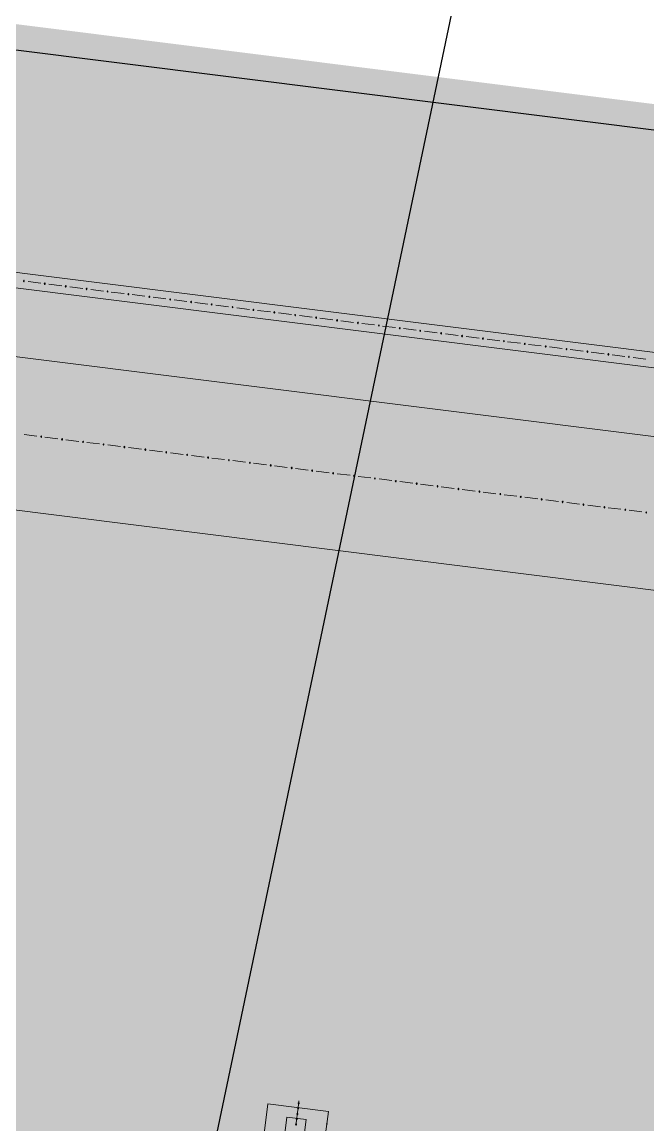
# Model space of a CAD drawing. Header units: metres. Extents: x -4 to 509425, y 7549 to 4732445.
# Drawn here: x 476054.99 to 476067.31, y 4719773.84 to 4719795.56 of the extents above; entities that cross this region are included whole.
import ezdxf

# ---------------------------------------------------------------- set-up
doc = ezdxf.new("R2010")
doc.units = ezdxf.units.M
doc.header["$LTSCALE"] = 0.01
doc.header["$MEASUREMENT"] = 0
doc.layers.get('0').update_dxf_attribs({"lineweight": 0})
for name, color, linetype in [('_SUBESTACIÓN', 1, 'Continuous'), ('NUDO GAROÑA', 211, 'Continuous'), ('PARCELAS', 31, 'Continuous'), ('SUBESTACION LA VID', 253, 'Continuous')]:
    doc.layers.add(name, color=color, linetype=linetype)

# ---------------------------------------------------------------- blocks, each defined once
blk = doc.blocks.new('A$Cfff6051d')
at = {"layer": 'SUBESTACION LA VID', "transparency": 33554687}
h = blk.add_hatch(color=256, dxfattribs=at)
h.dxf.hatch_style = 2
h.paths.add_polyline_path([(476055.031, 4719790.456), (476055.032, 4719790.465), (476055.024, 4719790.466), (476055.014, 4719790.458), (476055.022, 4719790.449), (476055.03, 4719790.448)])
h = blk.add_hatch(color=256, dxfattribs=at)
h.dxf.hatch_style = 2
h.paths.add_polyline_path([(476055.443, 4719790.405), (476055.444, 4719790.413), (476055.435, 4719790.414), (476055.426, 4719790.407), (476055.433, 4719790.397), (476055.442, 4719790.396)])
h = blk.add_hatch(color=256, dxfattribs=at)
h.dxf.hatch_style = 2
h.paths.add_polyline_path([(476055.854, 4719790.353), (476055.855, 4719790.362), (476055.847, 4719790.363), (476055.837, 4719790.355), (476055.845, 4719790.346), (476055.853, 4719790.345)])
h = blk.add_hatch(color=256, dxfattribs=at)
h.dxf.hatch_style = 2
h.paths.add_polyline_path([(476056.266, 4719790.301), (476056.267, 4719790.31), (476056.259, 4719790.311), (476056.249, 4719790.304), (476056.256, 4719790.294), (476056.265, 4719790.293)])
h = blk.add_hatch(color=256, dxfattribs=at)
h.dxf.hatch_style = 2
h.paths.add_polyline_path([(476056.678, 4719790.25), (476056.679, 4719790.258), (476056.67, 4719790.259), (476056.661, 4719790.252), (476056.668, 4719790.243), (476056.676, 4719790.241)])
h = blk.add_hatch(color=256, dxfattribs=at)
h.dxf.hatch_style = 2
h.paths.add_polyline_path([(476057.089, 4719790.198), (476057.09, 4719790.207), (476057.082, 4719790.208), (476057.072, 4719790.2), (476057.08, 4719790.191), (476057.088, 4719790.19)])
h = blk.add_hatch(color=256, dxfattribs=at)
h.dxf.hatch_style = 2
h.paths.add_polyline_path([(476057.501, 4719790.147), (476057.502, 4719790.155), (476057.493, 4719790.156), (476057.484, 4719790.149), (476057.491, 4719790.139), (476057.5, 4719790.138)])
h = blk.add_hatch(color=256, dxfattribs=at)
h.dxf.hatch_style = 2
h.paths.add_polyline_path([(476057.912, 4719790.095), (476057.913, 4719790.103), (476057.905, 4719790.105), (476057.896, 4719790.097), (476057.903, 4719790.088), (476057.911, 4719790.087)])
h = blk.add_hatch(color=256, dxfattribs=at)
h.dxf.hatch_style = 2
h.paths.add_polyline_path([(476058.324, 4719790.043), (476058.325, 4719790.052), (476058.317, 4719790.053), (476058.307, 4719790.046), (476058.315, 4719790.036), (476058.323, 4719790.035)])
h = blk.add_hatch(color=256, dxfattribs=at)
h.dxf.hatch_style = 2
h.paths.add_polyline_path([(476058.727, 4719789.993), (476058.728, 4719790.001), (476058.72, 4719790.002), (476058.71, 4719789.995), (476058.718, 4719789.986), (476058.726, 4719789.985)])
h = blk.add_hatch(color=256, dxfattribs=at)
h.dxf.hatch_style = 2
h.paths.add_polyline_path([(476059.139, 4719789.941), (476059.14, 4719789.95), (476059.131, 4719789.951), (476059.122, 4719789.943), (476059.129, 4719789.934), (476059.138, 4719789.933)])
h = blk.add_hatch(color=256, dxfattribs=at)
h.dxf.hatch_style = 2
h.paths.add_polyline_path([(476059.55, 4719789.89), (476059.551, 4719789.898), (476059.543, 4719789.899), (476059.534, 4719789.892), (476059.541, 4719789.882), (476059.549, 4719789.881)])
h = blk.add_hatch(color=256, dxfattribs=at)
h.dxf.hatch_style = 2
h.paths.add_polyline_path([(476059.962, 4719789.838), (476059.963, 4719789.847), (476059.955, 4719789.848), (476059.945, 4719789.84), (476059.953, 4719789.831), (476059.961, 4719789.83)])
h = blk.add_hatch(color=256, dxfattribs=at)
h.dxf.hatch_style = 2
h.paths.add_polyline_path([(476060.374, 4719789.787), (476060.375, 4719789.795), (476060.366, 4719789.796), (476060.357, 4719789.789), (476060.364, 4719789.779), (476060.373, 4719789.778)])
h = blk.add_hatch(color=256, dxfattribs=at)
h.dxf.hatch_style = 2
h.paths.add_polyline_path([(476060.785, 4719789.735), (476060.786, 4719789.743), (476060.778, 4719789.744), (476060.768, 4719789.737), (476060.776, 4719789.728), (476060.784, 4719789.727)])
h = blk.add_hatch(color=256, dxfattribs=at)
h.dxf.hatch_style = 2
h.paths.add_polyline_path([(476061.197, 4719789.683), (476061.198, 4719789.692), (476061.19, 4719789.693), (476061.18, 4719789.685), (476061.187, 4719789.676), (476061.196, 4719789.675)])
h = blk.add_hatch(color=256, dxfattribs=at)
h.dxf.hatch_style = 2
h.paths.add_polyline_path([(476061.608, 4719789.632), (476061.61, 4719789.64), (476061.601, 4719789.641), (476061.592, 4719789.634), (476061.599, 4719789.624), (476061.607, 4719789.623)])
h = blk.add_hatch(color=256, dxfattribs=at)
h.dxf.hatch_style = 2
h.paths.add_polyline_path([(476062.02, 4719789.58), (476062.021, 4719789.588), (476062.013, 4719789.59), (476062.003, 4719789.582), (476062.011, 4719789.573), (476062.019, 4719789.572)])
h = blk.add_hatch(color=256, dxfattribs=at)
h.dxf.hatch_style = 2
h.paths.add_polyline_path([(476062.432, 4719789.528), (476062.433, 4719789.537), (476062.424, 4719789.538), (476062.415, 4719789.531), (476062.422, 4719789.521), (476062.431, 4719789.52)])
h = blk.add_hatch(color=256, dxfattribs=at)
h.dxf.hatch_style = 2
h.paths.add_polyline_path([(476062.835, 4719789.478), (476062.836, 4719789.486), (476062.828, 4719789.487), (476062.818, 4719789.48), (476062.825, 4719789.471), (476062.834, 4719789.47)])
h = blk.add_hatch(color=256, dxfattribs=at)
h.dxf.hatch_style = 2
h.paths.add_polyline_path([(476063.247, 4719789.426), (476063.248, 4719789.435), (476063.239, 4719789.436), (476063.23, 4719789.428), (476063.237, 4719789.419), (476063.246, 4719789.418)])
h = blk.add_hatch(color=256, dxfattribs=at)
h.dxf.hatch_style = 2
h.paths.add_polyline_path([(476063.658, 4719789.375), (476063.659, 4719789.383), (476063.651, 4719789.384), (476063.641, 4719789.377), (476063.649, 4719789.367), (476063.657, 4719789.366)])
h = blk.add_hatch(color=256, dxfattribs=at)
h.dxf.hatch_style = 2
h.paths.add_polyline_path([(476064.07, 4719789.323), (476064.071, 4719789.332), (476064.062, 4719789.333), (476064.053, 4719789.325), (476064.06, 4719789.316), (476064.069, 4719789.315)])
h = blk.add_hatch(color=256, dxfattribs=at)
h.dxf.hatch_style = 2
h.paths.add_polyline_path([(476064.481, 4719789.272), (476064.482, 4719789.28), (476064.474, 4719789.281), (476064.465, 4719789.274), (476064.472, 4719789.264), (476064.48, 4719789.263)])
h = blk.add_hatch(color=256, dxfattribs=at)
h.dxf.hatch_style = 2
h.paths.add_polyline_path([(476064.893, 4719789.22), (476064.894, 4719789.228), (476064.886, 4719789.229), (476064.876, 4719789.222), (476064.884, 4719789.213), (476064.892, 4719789.212)])
h = blk.add_hatch(color=256, dxfattribs=at)
h.dxf.hatch_style = 2
h.paths.add_polyline_path([(476065.305, 4719789.168), (476065.306, 4719789.177), (476065.297, 4719789.178), (476065.288, 4719789.17), (476065.295, 4719789.161), (476065.304, 4719789.16)])
h = blk.add_hatch(color=256, dxfattribs=at)
h.dxf.hatch_style = 2
h.paths.add_polyline_path([(476065.716, 4719789.117), (476065.717, 4719789.125), (476065.709, 4719789.126), (476065.699, 4719789.119), (476065.707, 4719789.109), (476065.715, 4719789.108)])
h = blk.add_hatch(color=256, dxfattribs=at)
h.dxf.hatch_style = 2
h.paths.add_polyline_path([(476066.128, 4719789.065), (476066.129, 4719789.074), (476066.121, 4719789.075), (476066.111, 4719789.067), (476066.118, 4719789.058), (476066.127, 4719789.057)])
h = blk.add_hatch(color=256, dxfattribs=at)
h.dxf.hatch_style = 2
h.paths.add_polyline_path([(476066.539, 4719789.014), (476066.541, 4719789.022), (476066.532, 4719789.023), (476066.523, 4719789.016), (476066.53, 4719789.006), (476066.538, 4719789.005)])
h = blk.add_hatch(color=256, dxfattribs=at)
h.dxf.hatch_style = 2
h.paths.add_polyline_path([(476066.943, 4719788.963), (476066.944, 4719788.971), (476066.935, 4719788.972), (476066.926, 4719788.965), (476066.933, 4719788.956), (476066.942, 4719788.955)])
h = blk.add_hatch(color=256, dxfattribs=at)
h.dxf.hatch_style = 2
h.paths.add_polyline_path([(476055.372, 4719787.393), (476055.373, 4719787.401), (476055.365, 4719787.403), (476055.355, 4719787.395), (476055.363, 4719787.386), (476055.371, 4719787.385)])
h = blk.add_hatch(color=256, dxfattribs=at)
h.dxf.hatch_style = 2
h.paths.add_polyline_path([(476055.784, 4719787.341), (476055.785, 4719787.35), (476055.777, 4719787.351), (476055.767, 4719787.344), (476055.774, 4719787.334), (476055.783, 4719787.333)])
h = blk.add_hatch(color=256, dxfattribs=at)
h.dxf.hatch_style = 2
h.paths.add_polyline_path([(476056.195, 4719787.29), (476056.197, 4719787.298), (476056.188, 4719787.299), (476056.179, 4719787.292), (476056.186, 4719787.283), (476056.194, 4719787.281)])
h = blk.add_hatch(color=256, dxfattribs=at)
h.dxf.hatch_style = 2
h.paths.add_polyline_path([(476056.599, 4719787.239), (476056.6, 4719787.248), (476056.591, 4719787.249), (476056.582, 4719787.241), (476056.589, 4719787.232), (476056.598, 4719787.231)])
h = blk.add_hatch(color=256, dxfattribs=at)
h.dxf.hatch_style = 2
h.paths.add_polyline_path([(476057.01, 4719787.188), (476057.011, 4719787.196), (476057.003, 4719787.197), (476056.994, 4719787.19), (476057.001, 4719787.18), (476057.009, 4719787.179)])
h = blk.add_hatch(color=256, dxfattribs=at)
h.dxf.hatch_style = 2
h.paths.add_polyline_path([(476057.422, 4719787.136), (476057.423, 4719787.145), (476057.415, 4719787.146), (476057.405, 4719787.138), (476057.412, 4719787.129), (476057.421, 4719787.128)])
h = blk.add_hatch(color=256, dxfattribs=at)
h.dxf.hatch_style = 2
h.paths.add_polyline_path([(476057.834, 4719787.085), (476057.835, 4719787.093), (476057.826, 4719787.094), (476057.817, 4719787.087), (476057.824, 4719787.077), (476057.832, 4719787.076)])
h = blk.add_hatch(color=256, dxfattribs=at)
h.dxf.hatch_style = 2
h.paths.add_polyline_path([(476058.245, 4719787.033), (476058.246, 4719787.041), (476058.238, 4719787.042), (476058.228, 4719787.035), (476058.236, 4719787.026), (476058.244, 4719787.024)])
h = blk.add_hatch(color=256, dxfattribs=at)
h.dxf.hatch_style = 2
h.paths.add_polyline_path([(476058.657, 4719786.981), (476058.658, 4719786.99), (476058.649, 4719786.991), (476058.64, 4719786.983), (476058.647, 4719786.974), (476058.656, 4719786.973)])
h = blk.add_hatch(color=256, dxfattribs=at)
h.dxf.hatch_style = 2
h.paths.add_polyline_path([(476059.068, 4719786.93), (476059.069, 4719786.938), (476059.061, 4719786.939), (476059.052, 4719786.932), (476059.059, 4719786.922), (476059.067, 4719786.921)])
h = blk.add_hatch(color=256, dxfattribs=at)
h.dxf.hatch_style = 2
h.paths.add_polyline_path([(476059.48, 4719786.878), (476059.481, 4719786.886), (476059.473, 4719786.888), (476059.463, 4719786.88), (476059.471, 4719786.871), (476059.479, 4719786.87)])
h = blk.add_hatch(color=256, dxfattribs=at)
h.dxf.hatch_style = 2
h.paths.add_polyline_path([(476059.892, 4719786.826), (476059.893, 4719786.835), (476059.884, 4719786.836), (476059.875, 4719786.829), (476059.882, 4719786.819), (476059.891, 4719786.818)])
h = blk.add_hatch(color=256, dxfattribs=at)
h.dxf.hatch_style = 2
h.paths.add_polyline_path([(476060.303, 4719786.775), (476060.304, 4719786.783), (476060.296, 4719786.784), (476060.286, 4719786.777), (476060.294, 4719786.768), (476060.302, 4719786.766)])
h = blk.add_hatch(color=256, dxfattribs=at)
h.dxf.hatch_style = 2
h.paths.add_polyline_path([(476060.706, 4719786.724), (476060.708, 4719786.733), (476060.699, 4719786.734), (476060.69, 4719786.726), (476060.697, 4719786.717), (476060.705, 4719786.716)])
h = blk.add_hatch(color=256, dxfattribs=at)
h.dxf.hatch_style = 2
h.paths.add_polyline_path([(476061.118, 4719786.673), (476061.119, 4719786.681), (476061.111, 4719786.682), (476061.101, 4719786.675), (476061.109, 4719786.665), (476061.117, 4719786.664)])
h = blk.add_hatch(color=256, dxfattribs=at)
h.dxf.hatch_style = 2
h.paths.add_polyline_path([(476061.53, 4719786.621), (476061.531, 4719786.63), (476061.522, 4719786.631), (476061.513, 4719786.623), (476061.52, 4719786.614), (476061.529, 4719786.613)])
h = blk.add_hatch(color=256, dxfattribs=at)
h.dxf.hatch_style = 2
h.paths.add_polyline_path([(476061.941, 4719786.57), (476061.942, 4719786.578), (476061.934, 4719786.579), (476061.925, 4719786.572), (476061.932, 4719786.562), (476061.94, 4719786.561)])
h = blk.add_hatch(color=256, dxfattribs=at)
h.dxf.hatch_style = 2
h.paths.add_polyline_path([(476062.353, 4719786.518), (476062.354, 4719786.526), (476062.346, 4719786.527), (476062.336, 4719786.52), (476062.343, 4719786.511), (476062.352, 4719786.51)])
h = blk.add_hatch(color=256, dxfattribs=at)
h.dxf.hatch_style = 2
h.paths.add_polyline_path([(476062.765, 4719786.466), (476062.766, 4719786.475), (476062.757, 4719786.476), (476062.748, 4719786.468), (476062.755, 4719786.459), (476062.763, 4719786.458)])
h = blk.add_hatch(color=256, dxfattribs=at)
h.dxf.hatch_style = 2
h.paths.add_polyline_path([(476063.176, 4719786.415), (476063.177, 4719786.423), (476063.169, 4719786.424), (476063.159, 4719786.417), (476063.167, 4719786.407), (476063.175, 4719786.406)])
h = blk.add_hatch(color=256, dxfattribs=at)
h.dxf.hatch_style = 2
h.paths.add_polyline_path([(476063.588, 4719786.363), (476063.589, 4719786.371), (476063.58, 4719786.373), (476063.571, 4719786.365), (476063.578, 4719786.356), (476063.587, 4719786.355)])
h = blk.add_hatch(color=256, dxfattribs=at)
h.dxf.hatch_style = 2
h.paths.add_polyline_path([(476063.999, 4719786.311), (476064, 4719786.32), (476063.992, 4719786.321), (476063.983, 4719786.314), (476063.99, 4719786.304), (476063.998, 4719786.303)])
h = blk.add_hatch(color=256, dxfattribs=at)
h.dxf.hatch_style = 2
h.paths.add_polyline_path([(476064.411, 4719786.26), (476064.412, 4719786.268), (476064.404, 4719786.269), (476064.394, 4719786.262), (476064.402, 4719786.253), (476064.41, 4719786.251)])
h = blk.add_hatch(color=256, dxfattribs=at)
h.dxf.hatch_style = 2
h.paths.add_polyline_path([(476064.814, 4719786.209), (476064.815, 4719786.218), (476064.807, 4719786.219), (476064.797, 4719786.211), (476064.805, 4719786.202), (476064.813, 4719786.201)])
h = blk.add_hatch(color=256, dxfattribs=at)
h.dxf.hatch_style = 2
h.paths.add_polyline_path([(476065.226, 4719786.158), (476065.227, 4719786.166), (476065.218, 4719786.167), (476065.209, 4719786.16), (476065.216, 4719786.15), (476065.225, 4719786.149)])
h = blk.add_hatch(color=256, dxfattribs=at)
h.dxf.hatch_style = 2
h.paths.add_polyline_path([(476065.637, 4719786.106), (476065.639, 4719786.115), (476065.63, 4719786.116), (476065.621, 4719786.108), (476065.628, 4719786.099), (476065.636, 4719786.098)])
h = blk.add_hatch(color=256, dxfattribs=at)
h.dxf.hatch_style = 2
h.paths.add_polyline_path([(476066.049, 4719786.055), (476066.05, 4719786.063), (476066.042, 4719786.064), (476066.032, 4719786.057), (476066.04, 4719786.047), (476066.048, 4719786.046)])
h = blk.add_hatch(color=256, dxfattribs=at)
h.dxf.hatch_style = 2
h.paths.add_polyline_path([(476066.461, 4719786.003), (476066.462, 4719786.011), (476066.453, 4719786.012), (476066.444, 4719786.005), (476066.451, 4719785.996), (476066.46, 4719785.995)])
h = blk.add_hatch(color=256, dxfattribs=at)
h.dxf.hatch_style = 2
h.paths.add_polyline_path([(476066.872, 4719785.951), (476066.873, 4719785.96), (476066.865, 4719785.961), (476066.856, 4719785.953), (476066.863, 4719785.944), (476066.871, 4719785.943)])
h = blk.add_hatch(color=256, dxfattribs=at)
h.dxf.hatch_style = 2
h.paths.add_polyline_path([(476067.284, 4719785.9), (476067.285, 4719785.908), (476067.277, 4719785.909), (476067.267, 4719785.902), (476067.274, 4719785.892), (476067.283, 4719785.891)])
h = blk.add_hatch(color=256, dxfattribs=at)
h.dxf.hatch_style = 2
h.paths.add_polyline_path([(476060.429, 4719774.165), (476060.43, 4719774.174), (476060.422, 4719774.175), (476060.412, 4719774.167), (476060.419, 4719774.158), (476060.428, 4719774.157)])
h = blk.add_hatch(color=256, dxfattribs=at)
h.dxf.hatch_style = 2
h.paths.add_polyline_path([(476060.429, 4719774.165), (476060.43, 4719774.174), (476060.422, 4719774.175), (476060.412, 4719774.167), (476060.419, 4719774.158), (476060.428, 4719774.157)])
h = blk.add_hatch(color=256, dxfattribs=at)
h.dxf.hatch_style = 2
h.paths.add_polyline_path([(476060.429, 4719774.165), (476060.43, 4719774.174), (476060.422, 4719774.175), (476060.412, 4719774.167), (476060.419, 4719774.158), (476060.428, 4719774.157)])
h = blk.add_hatch(color=256, dxfattribs=at)
h.dxf.hatch_style = 2
h.paths.add_polyline_path([(476060.429, 4719774.165), (476060.43, 4719774.174), (476060.422, 4719774.175), (476060.412, 4719774.167), (476060.419, 4719774.158), (476060.428, 4719774.157)])
h = blk.add_hatch(color=256, dxfattribs=at)
h.dxf.hatch_style = 2
h.paths.add_polyline_path([(476060.442, 4719774.266), (476060.443, 4719774.275), (476060.434, 4719774.276), (476060.425, 4719774.268), (476060.432, 4719774.259), (476060.44, 4719774.258)])
h = blk.add_hatch(color=256, dxfattribs=at)
h.dxf.hatch_style = 2
h.paths.add_polyline_path([(476060.442, 4719774.266), (476060.443, 4719774.275), (476060.434, 4719774.276), (476060.425, 4719774.268), (476060.432, 4719774.259), (476060.44, 4719774.258)])
h = blk.add_hatch(color=256, dxfattribs=at)
h.dxf.hatch_style = 2
h.paths.add_polyline_path([(476060.442, 4719774.266), (476060.443, 4719774.275), (476060.434, 4719774.276), (476060.425, 4719774.268), (476060.432, 4719774.259), (476060.44, 4719774.258)])
h = blk.add_hatch(color=256, dxfattribs=at)
h.dxf.hatch_style = 2
h.paths.add_polyline_path([(476060.442, 4719774.266), (476060.443, 4719774.275), (476060.434, 4719774.276), (476060.425, 4719774.268), (476060.432, 4719774.259), (476060.44, 4719774.258)])
h = blk.add_hatch(color=256, dxfattribs=at)
h.dxf.hatch_style = 2
h.paths.add_polyline_path([(476060.403, 4719773.955), (476060.404, 4719773.964), (476060.395, 4719773.965), (476060.386, 4719773.957), (476060.393, 4719773.948), (476060.401, 4719773.947)])
h = blk.add_hatch(color=256, dxfattribs=at)
h.dxf.hatch_style = 2
h.paths.add_polyline_path([(476060.403, 4719773.955), (476060.404, 4719773.964), (476060.395, 4719773.965), (476060.386, 4719773.957), (476060.393, 4719773.948), (476060.401, 4719773.947)])
h = blk.add_hatch(color=256, dxfattribs=at)
h.dxf.hatch_style = 2
h.paths.add_polyline_path([(476060.403, 4719773.955), (476060.404, 4719773.964), (476060.395, 4719773.965), (476060.386, 4719773.957), (476060.393, 4719773.948), (476060.401, 4719773.947)])
h = blk.add_hatch(color=256, dxfattribs=at)
h.dxf.hatch_style = 2
h.paths.add_polyline_path([(476060.403, 4719773.955), (476060.404, 4719773.964), (476060.395, 4719773.965), (476060.386, 4719773.957), (476060.393, 4719773.948), (476060.401, 4719773.947)])
h = blk.add_hatch(color=256, dxfattribs=at)
h.dxf.hatch_style = 2
h.paths.add_polyline_path([(476060.415, 4719774.056), (476060.416, 4719774.065), (476060.408, 4719774.066), (476060.398, 4719774.058), (476060.406, 4719774.049), (476060.414, 4719774.048)])
h = blk.add_hatch(color=256, dxfattribs=at)
h.dxf.hatch_style = 2
h.paths.add_polyline_path([(476060.415, 4719774.056), (476060.416, 4719774.065), (476060.408, 4719774.066), (476060.398, 4719774.058), (476060.406, 4719774.049), (476060.414, 4719774.048)])
h = blk.add_hatch(color=256, dxfattribs=at)
h.dxf.hatch_style = 2
h.paths.add_polyline_path([(476060.415, 4719774.056), (476060.416, 4719774.065), (476060.408, 4719774.066), (476060.398, 4719774.058), (476060.406, 4719774.049), (476060.414, 4719774.048)])
h = blk.add_hatch(color=256, dxfattribs=at)
h.dxf.hatch_style = 2
h.paths.add_polyline_path([(476060.415, 4719774.056), (476060.416, 4719774.065), (476060.408, 4719774.066), (476060.398, 4719774.058), (476060.406, 4719774.049), (476060.414, 4719774.048)])
h = blk.add_hatch(color=256, dxfattribs=at)
h.dxf.hatch_style = 2
h.paths.add_polyline_path([(476060.997, 4719773.864), (476060.998, 4719773.872), (476060.99, 4719773.873), (476060.98, 4719773.866), (476060.987, 4719773.856), (476060.996, 4719773.855)])
h = blk.add_hatch(color=256, dxfattribs=at)
h.dxf.hatch_style = 2
h.paths.add_polyline_path([(476060.39, 4719773.855), (476060.391, 4719773.863), (476060.383, 4719773.864), (476060.373, 4719773.857), (476060.38, 4719773.847), (476060.389, 4719773.846)])
h = blk.add_hatch(color=256, dxfattribs=at)
h.dxf.hatch_style = 2
h.paths.add_polyline_path([(476060.39, 4719773.855), (476060.391, 4719773.863), (476060.383, 4719773.864), (476060.373, 4719773.857), (476060.38, 4719773.847), (476060.389, 4719773.846)])
h = blk.add_hatch(color=256, dxfattribs=at)
h.dxf.hatch_style = 2
h.paths.add_polyline_path([(476060.39, 4719773.855), (476060.391, 4719773.863), (476060.383, 4719773.864), (476060.373, 4719773.857), (476060.38, 4719773.847), (476060.389, 4719773.846)])
h = blk.add_hatch(color=256, dxfattribs=at)
h.dxf.hatch_style = 2
h.paths.add_polyline_path([(476060.39, 4719773.855), (476060.391, 4719773.863), (476060.383, 4719773.864), (476060.373, 4719773.857), (476060.38, 4719773.847), (476060.389, 4719773.846)])
at = {"layer": 'SUBESTACION LA VID', "lineweight": 15}
for p, q in [((476079.768, 4719785.845), (475981.3, 4719798.19)), ((476078.404, 4719782.995), (475980.927, 4719795.216)), ((476055.107, 4719790.447), (476055.359, 4719790.415)), ((476055.518, 4719790.395), (476055.77, 4719790.364)), ((476055.93, 4719790.344), (476056.182, 4719790.312)), ((476056.341, 4719790.292), (476056.593, 4719790.26)), ((476056.745, 4719790.241), (476056.997, 4719790.21)), ((476057.156, 4719790.19), (476057.408, 4719790.158)), ((476057.568, 4719790.138), (476057.82, 4719790.107)), ((476057.98, 4719790.087), (476058.232, 4719790.055)), ((476058.391, 4719790.035), (476058.643, 4719790.003)), ((476058.803, 4719789.983), (476059.055, 4719789.952)), ((476059.214, 4719789.932), (476059.466, 4719789.9)), ((476059.626, 4719789.88), (476059.878, 4719789.849)), ((476060.038, 4719789.829), (476060.29, 4719789.797)), ((476060.449, 4719789.777), (476060.701, 4719789.745)), ((476060.852, 4719789.726), (476061.104, 4719789.695)), ((476061.264, 4719789.675), (476061.516, 4719789.643)), ((476061.676, 4719789.623), (476061.928, 4719789.592)), ((476062.087, 4719789.572), (476062.339, 4719789.54)), ((476062.499, 4719789.52), (476062.751, 4719789.488)), ((476062.911, 4719789.468), (476063.163, 4719789.437)), ((476063.322, 4719789.417), (476063.574, 4719789.385)), ((476063.734, 4719789.365), (476063.986, 4719789.334)), ((476064.145, 4719789.314), (476064.397, 4719789.282)), ((476064.549, 4719789.263), (476064.801, 4719789.232)), ((476064.96, 4719789.211), (476065.212, 4719789.18)), ((476065.372, 4719789.16), (476065.624, 4719789.128)), ((476065.783, 4719789.108), (476066.035, 4719789.077)), ((476066.195, 4719789.057), (476066.447, 4719789.025)), ((476066.607, 4719789.005), (476066.859, 4719788.973)), ((476067.018, 4719788.953), (476067.27, 4719788.922)), ((476055.28, 4719787.405), (476055.028, 4719787.436)), ((476055.691, 4719787.353), (476055.439, 4719787.385)), ((476056.103, 4719787.301), (476055.851, 4719787.333)), ((476056.515, 4719787.25), (476056.263, 4719787.281)), ((476056.926, 4719787.198), (476056.674, 4719787.23)), ((476057.338, 4719787.147), (476057.086, 4719787.178)), ((476057.75, 4719787.095), (476057.498, 4719787.127)), ((476058.161, 4719787.043), (476057.909, 4719787.075)), ((476058.573, 4719786.992), (476058.321, 4719787.023)), ((476058.976, 4719786.941), (476058.724, 4719786.973)), ((476059.388, 4719786.89), (476059.136, 4719786.921)), ((476059.799, 4719786.838), (476059.547, 4719786.87)), ((476060.211, 4719786.786), (476059.959, 4719786.818)), ((476060.622, 4719786.735), (476060.37, 4719786.766)), ((476061.034, 4719786.683), (476060.782, 4719786.715)), ((476061.446, 4719786.632), (476061.194, 4719786.663)), ((476061.857, 4719786.58), (476061.605, 4719786.612)), ((476062.269, 4719786.528), (476062.017, 4719786.56)), ((476062.681, 4719786.477), (476062.429, 4719786.508)), ((476063.084, 4719786.426), (476062.832, 4719786.458)), ((476063.495, 4719786.375), (476063.243, 4719786.406)), ((476063.907, 4719786.323), (476063.655, 4719786.355)), ((476064.319, 4719786.271), (476064.067, 4719786.303)), ((476064.73, 4719786.22), (476064.478, 4719786.251)), ((476065.142, 4719786.168), (476064.89, 4719786.2)), ((476065.553, 4719786.117), (476065.301, 4719786.148)), ((476065.965, 4719786.065), (476065.713, 4719786.097)), ((476066.377, 4719786.013), (476066.125, 4719786.045)), ((476066.78, 4719785.963), (476066.528, 4719785.994)), ((476067.192, 4719785.911), (476066.94, 4719785.943)), ((476060.439, 4719774.318), (476060.435, 4719774.284)), ((476060.439, 4719774.318), (476060.435, 4719774.284)), ((476060.439, 4719774.318), (476060.435, 4719774.284)), ((476060.439, 4719774.318), (476060.435, 4719774.284)), ((476060.417, 4719774.141), (476060.41, 4719774.082)), ((476060.417, 4719774.141), (476060.41, 4719774.082)), ((476060.417, 4719774.141), (476060.41, 4719774.082)), ((476060.417, 4719774.141), (476060.41, 4719774.082)), ((476060.43, 4719774.242), (476060.423, 4719774.183)), ((476060.43, 4719774.242), (476060.423, 4719774.183)), ((476060.43, 4719774.242), (476060.423, 4719774.183)), ((476060.43, 4719774.242), (476060.423, 4719774.183)), ((476060.392, 4719773.94), (476060.384, 4719773.872)), ((476060.392, 4719773.94), (476060.384, 4719773.872)), ((476060.392, 4719773.94), (476060.384, 4719773.872)), ((476060.392, 4719773.94), (476060.384, 4719773.872)), ((476060.405, 4719774.04), (476060.396, 4719773.973)), ((476060.405, 4719774.04), (476060.396, 4719773.973)), ((476060.405, 4719774.04), (476060.396, 4719773.973)), ((476060.405, 4719774.04), (476060.396, 4719773.973))]:
    blk.add_line(p, q, dxfattribs=at)
for points in [[(475956.756, 4719712.129), (475967.964, 4719801.525), (476089.55, 4719786.282), (476086.094, 4719758.712), (476078.306, 4719696.592), (475956.719, 4719711.835)], [(475957.05, 4719712.092), (475968.22, 4719801.186), (476089.218, 4719786.017), (476085.8, 4719758.749), (476078.049, 4719696.923), (475957.05, 4719712.092)], [(476060.527, 4719773.522), (476060.939, 4719773.47), (476061.019, 4719774.108), (476059.826, 4719774.258), (476059.746, 4719773.62), (476060.149, 4719773.569)], [(476060.337, 4719772.888), (476060.446, 4719772.875), (476060.581, 4719773.95), (476060.203, 4719773.997), (476060.068, 4719772.922), (476060.177, 4719772.908)]]:
    blk.add_lwpolyline(points, dxfattribs=at)
at = {"layer": 'SUBESTACION LA VID'}
for points in [[(476055.031, 4719790.456), (476055.032, 4719790.465), (476055.024, 4719790.466), (476055.014, 4719790.458), (476055.022, 4719790.449), (476055.03, 4719790.448)], [(476055.443, 4719790.405), (476055.444, 4719790.413), (476055.435, 4719790.414), (476055.426, 4719790.407), (476055.433, 4719790.397), (476055.442, 4719790.396)], [(476055.854, 4719790.353), (476055.855, 4719790.362), (476055.847, 4719790.363), (476055.837, 4719790.355), (476055.845, 4719790.346), (476055.853, 4719790.345)], [(476056.266, 4719790.301), (476056.267, 4719790.31), (476056.259, 4719790.311), (476056.249, 4719790.304), (476056.256, 4719790.294), (476056.265, 4719790.293)], [(476056.678, 4719790.25), (476056.679, 4719790.258), (476056.67, 4719790.259), (476056.661, 4719790.252), (476056.668, 4719790.243), (476056.676, 4719790.241)], [(476057.089, 4719790.198), (476057.09, 4719790.207), (476057.082, 4719790.208), (476057.072, 4719790.2), (476057.08, 4719790.191), (476057.088, 4719790.19)], [(476057.501, 4719790.147), (476057.502, 4719790.155), (476057.493, 4719790.156), (476057.484, 4719790.149), (476057.491, 4719790.139), (476057.5, 4719790.138)], [(476057.912, 4719790.095), (476057.913, 4719790.103), (476057.905, 4719790.105), (476057.896, 4719790.097), (476057.903, 4719790.088), (476057.911, 4719790.087)], [(476058.324, 4719790.043), (476058.325, 4719790.052), (476058.317, 4719790.053), (476058.307, 4719790.046), (476058.315, 4719790.036), (476058.323, 4719790.035)], [(476058.727, 4719789.993), (476058.728, 4719790.001), (476058.72, 4719790.002), (476058.71, 4719789.995), (476058.718, 4719789.986), (476058.726, 4719789.985)], [(476059.139, 4719789.941), (476059.14, 4719789.95), (476059.131, 4719789.951), (476059.122, 4719789.943), (476059.129, 4719789.934), (476059.138, 4719789.933)], [(476059.55, 4719789.89), (476059.551, 4719789.898), (476059.543, 4719789.899), (476059.534, 4719789.892), (476059.541, 4719789.882), (476059.549, 4719789.881)], [(476059.962, 4719789.838), (476059.963, 4719789.847), (476059.955, 4719789.848), (476059.945, 4719789.84), (476059.953, 4719789.831), (476059.961, 4719789.83)], [(476060.374, 4719789.787), (476060.375, 4719789.795), (476060.366, 4719789.796), (476060.357, 4719789.789), (476060.364, 4719789.779), (476060.373, 4719789.778)], [(476060.785, 4719789.735), (476060.786, 4719789.743), (476060.778, 4719789.744), (476060.768, 4719789.737), (476060.776, 4719789.728), (476060.784, 4719789.727)], [(476061.197, 4719789.683), (476061.198, 4719789.692), (476061.19, 4719789.693), (476061.18, 4719789.685), (476061.187, 4719789.676), (476061.196, 4719789.675)], [(476061.608, 4719789.632), (476061.61, 4719789.64), (476061.601, 4719789.641), (476061.592, 4719789.634), (476061.599, 4719789.624), (476061.607, 4719789.623)], [(476062.02, 4719789.58), (476062.021, 4719789.588), (476062.013, 4719789.59), (476062.003, 4719789.582), (476062.011, 4719789.573), (476062.019, 4719789.572)], [(476062.432, 4719789.528), (476062.433, 4719789.537), (476062.424, 4719789.538), (476062.415, 4719789.531), (476062.422, 4719789.521), (476062.431, 4719789.52)], [(476062.835, 4719789.478), (476062.836, 4719789.486), (476062.828, 4719789.487), (476062.818, 4719789.48), (476062.825, 4719789.471), (476062.834, 4719789.47)], [(476063.247, 4719789.426), (476063.248, 4719789.435), (476063.239, 4719789.436), (476063.23, 4719789.428), (476063.237, 4719789.419), (476063.246, 4719789.418)], [(476063.658, 4719789.375), (476063.659, 4719789.383), (476063.651, 4719789.384), (476063.641, 4719789.377), (476063.649, 4719789.367), (476063.657, 4719789.366)], [(476064.07, 4719789.323), (476064.071, 4719789.332), (476064.062, 4719789.333), (476064.053, 4719789.325), (476064.06, 4719789.316), (476064.069, 4719789.315)], [(476064.481, 4719789.272), (476064.482, 4719789.28), (476064.474, 4719789.281), (476064.465, 4719789.274), (476064.472, 4719789.264), (476064.48, 4719789.263)], [(476064.893, 4719789.22), (476064.894, 4719789.228), (476064.886, 4719789.229), (476064.876, 4719789.222), (476064.884, 4719789.213), (476064.892, 4719789.212)], [(476065.305, 4719789.168), (476065.306, 4719789.177), (476065.297, 4719789.178), (476065.288, 4719789.17), (476065.295, 4719789.161), (476065.304, 4719789.16)], [(476065.716, 4719789.117), (476065.717, 4719789.125), (476065.709, 4719789.126), (476065.699, 4719789.119), (476065.707, 4719789.109), (476065.715, 4719789.108)], [(476066.128, 4719789.065), (476066.129, 4719789.074), (476066.121, 4719789.075), (476066.111, 4719789.067), (476066.118, 4719789.058), (476066.127, 4719789.057)], [(476066.539, 4719789.014), (476066.541, 4719789.022), (476066.532, 4719789.023), (476066.523, 4719789.016), (476066.53, 4719789.006), (476066.538, 4719789.005)], [(476066.943, 4719788.963), (476066.944, 4719788.971), (476066.935, 4719788.972), (476066.926, 4719788.965), (476066.933, 4719788.956), (476066.942, 4719788.955)], [(476055.372, 4719787.393), (476055.373, 4719787.401), (476055.365, 4719787.403), (476055.355, 4719787.395), (476055.363, 4719787.386), (476055.371, 4719787.385)], [(476055.784, 4719787.341), (476055.785, 4719787.35), (476055.777, 4719787.351), (476055.767, 4719787.344), (476055.774, 4719787.334), (476055.783, 4719787.333)], [(476056.195, 4719787.29), (476056.197, 4719787.298), (476056.188, 4719787.299), (476056.179, 4719787.292), (476056.186, 4719787.283), (476056.194, 4719787.281)], [(476056.599, 4719787.239), (476056.6, 4719787.248), (476056.591, 4719787.249), (476056.582, 4719787.241), (476056.589, 4719787.232), (476056.598, 4719787.231)], [(476057.01, 4719787.188), (476057.011, 4719787.196), (476057.003, 4719787.197), (476056.994, 4719787.19), (476057.001, 4719787.18), (476057.009, 4719787.179)], [(476057.422, 4719787.136), (476057.423, 4719787.145), (476057.415, 4719787.146), (476057.405, 4719787.138), (476057.412, 4719787.129), (476057.421, 4719787.128)], [(476057.834, 4719787.085), (476057.835, 4719787.093), (476057.826, 4719787.094), (476057.817, 4719787.087), (476057.824, 4719787.077), (476057.832, 4719787.076)], [(476058.245, 4719787.033), (476058.246, 4719787.041), (476058.238, 4719787.042), (476058.228, 4719787.035), (476058.236, 4719787.026), (476058.244, 4719787.024)], [(476058.657, 4719786.981), (476058.658, 4719786.99), (476058.649, 4719786.991), (476058.64, 4719786.983), (476058.647, 4719786.974), (476058.656, 4719786.973)], [(476059.068, 4719786.93), (476059.069, 4719786.938), (476059.061, 4719786.939), (476059.052, 4719786.932), (476059.059, 4719786.922), (476059.067, 4719786.921)], [(476059.48, 4719786.878), (476059.481, 4719786.886), (476059.473, 4719786.888), (476059.463, 4719786.88), (476059.471, 4719786.871), (476059.479, 4719786.87)], [(476059.892, 4719786.826), (476059.893, 4719786.835), (476059.884, 4719786.836), (476059.875, 4719786.829), (476059.882, 4719786.819), (476059.891, 4719786.818)], [(476060.303, 4719786.775), (476060.304, 4719786.783), (476060.296, 4719786.784), (476060.286, 4719786.777), (476060.294, 4719786.768), (476060.302, 4719786.766)], [(476060.706, 4719786.724), (476060.708, 4719786.733), (476060.699, 4719786.734), (476060.69, 4719786.726), (476060.697, 4719786.717), (476060.705, 4719786.716)], [(476061.118, 4719786.673), (476061.119, 4719786.681), (476061.111, 4719786.682), (476061.101, 4719786.675), (476061.109, 4719786.665), (476061.117, 4719786.664)], [(476061.53, 4719786.621), (476061.531, 4719786.63), (476061.522, 4719786.631), (476061.513, 4719786.623), (476061.52, 4719786.614), (476061.529, 4719786.613)], [(476061.941, 4719786.57), (476061.942, 4719786.578), (476061.934, 4719786.579), (476061.925, 4719786.572), (476061.932, 4719786.562), (476061.94, 4719786.561)], [(476062.353, 4719786.518), (476062.354, 4719786.526), (476062.346, 4719786.527), (476062.336, 4719786.52), (476062.343, 4719786.511), (476062.352, 4719786.51)], [(476062.765, 4719786.466), (476062.766, 4719786.475), (476062.757, 4719786.476), (476062.748, 4719786.468), (476062.755, 4719786.459), (476062.763, 4719786.458)], [(476063.176, 4719786.415), (476063.177, 4719786.423), (476063.169, 4719786.424), (476063.159, 4719786.417), (476063.167, 4719786.407), (476063.175, 4719786.406)], [(476063.588, 4719786.363), (476063.589, 4719786.371), (476063.58, 4719786.373), (476063.571, 4719786.365), (476063.578, 4719786.356), (476063.587, 4719786.355)], [(476063.999, 4719786.311), (476064, 4719786.32), (476063.992, 4719786.321), (476063.983, 4719786.314), (476063.99, 4719786.304), (476063.998, 4719786.303)], [(476064.411, 4719786.26), (476064.412, 4719786.268), (476064.404, 4719786.269), (476064.394, 4719786.262), (476064.402, 4719786.253), (476064.41, 4719786.251)], [(476064.814, 4719786.209), (476064.815, 4719786.218), (476064.807, 4719786.219), (476064.797, 4719786.211), (476064.805, 4719786.202), (476064.813, 4719786.201)], [(476065.226, 4719786.158), (476065.227, 4719786.166), (476065.218, 4719786.167), (476065.209, 4719786.16), (476065.216, 4719786.15), (476065.225, 4719786.149)], [(476065.637, 4719786.106), (476065.639, 4719786.115), (476065.63, 4719786.116), (476065.621, 4719786.108), (476065.628, 4719786.099), (476065.636, 4719786.098)], [(476066.049, 4719786.055), (476066.05, 4719786.063), (476066.042, 4719786.064), (476066.032, 4719786.057), (476066.04, 4719786.047), (476066.048, 4719786.046)], [(476066.461, 4719786.003), (476066.462, 4719786.011), (476066.453, 4719786.012), (476066.444, 4719786.005), (476066.451, 4719785.996), (476066.46, 4719785.995)], [(476066.872, 4719785.951), (476066.873, 4719785.96), (476066.865, 4719785.961), (476066.856, 4719785.953), (476066.863, 4719785.944), (476066.871, 4719785.943)], [(476067.284, 4719785.9), (476067.285, 4719785.908), (476067.277, 4719785.909), (476067.267, 4719785.902), (476067.274, 4719785.892), (476067.283, 4719785.891)], [(476060.429, 4719774.165), (476060.43, 4719774.174), (476060.422, 4719774.175), (476060.412, 4719774.167), (476060.419, 4719774.158), (476060.428, 4719774.157)], [(476060.429, 4719774.165), (476060.43, 4719774.174), (476060.422, 4719774.175), (476060.412, 4719774.167), (476060.419, 4719774.158), (476060.428, 4719774.157)], [(476060.429, 4719774.165), (476060.43, 4719774.174), (476060.422, 4719774.175), (476060.412, 4719774.167), (476060.419, 4719774.158), (476060.428, 4719774.157)], [(476060.429, 4719774.165), (476060.43, 4719774.174), (476060.422, 4719774.175), (476060.412, 4719774.167), (476060.419, 4719774.158), (476060.428, 4719774.157)], [(476060.442, 4719774.266), (476060.443, 4719774.275), (476060.434, 4719774.276), (476060.425, 4719774.268), (476060.432, 4719774.259), (476060.44, 4719774.258)], [(476060.442, 4719774.266), (476060.443, 4719774.275), (476060.434, 4719774.276), (476060.425, 4719774.268), (476060.432, 4719774.259), (476060.44, 4719774.258)], [(476060.442, 4719774.266), (476060.443, 4719774.275), (476060.434, 4719774.276), (476060.425, 4719774.268), (476060.432, 4719774.259), (476060.44, 4719774.258)], [(476060.442, 4719774.266), (476060.443, 4719774.275), (476060.434, 4719774.276), (476060.425, 4719774.268), (476060.432, 4719774.259), (476060.44, 4719774.258)], [(476060.403, 4719773.955), (476060.404, 4719773.964), (476060.395, 4719773.965), (476060.386, 4719773.957), (476060.393, 4719773.948), (476060.401, 4719773.947)], [(476060.403, 4719773.955), (476060.404, 4719773.964), (476060.395, 4719773.965), (476060.386, 4719773.957), (476060.393, 4719773.948), (476060.401, 4719773.947)], [(476060.403, 4719773.955), (476060.404, 4719773.964), (476060.395, 4719773.965), (476060.386, 4719773.957), (476060.393, 4719773.948), (476060.401, 4719773.947)], [(476060.403, 4719773.955), (476060.404, 4719773.964), (476060.395, 4719773.965), (476060.386, 4719773.957), (476060.393, 4719773.948), (476060.401, 4719773.947)], [(476060.415, 4719774.056), (476060.416, 4719774.065), (476060.408, 4719774.066), (476060.398, 4719774.058), (476060.406, 4719774.049), (476060.414, 4719774.048)], [(476060.415, 4719774.056), (476060.416, 4719774.065), (476060.408, 4719774.066), (476060.398, 4719774.058), (476060.406, 4719774.049), (476060.414, 4719774.048)], [(476060.415, 4719774.056), (476060.416, 4719774.065), (476060.408, 4719774.066), (476060.398, 4719774.058), (476060.406, 4719774.049), (476060.414, 4719774.048)], [(476060.415, 4719774.056), (476060.416, 4719774.065), (476060.408, 4719774.066), (476060.398, 4719774.058), (476060.406, 4719774.049), (476060.414, 4719774.048)], [(476060.997, 4719773.864), (476060.998, 4719773.872), (476060.99, 4719773.873), (476060.98, 4719773.866), (476060.987, 4719773.856), (476060.996, 4719773.855)], [(476060.39, 4719773.855), (476060.391, 4719773.863), (476060.383, 4719773.864), (476060.373, 4719773.857), (476060.38, 4719773.847), (476060.389, 4719773.846)], [(476060.39, 4719773.855), (476060.391, 4719773.863), (476060.383, 4719773.864), (476060.373, 4719773.857), (476060.38, 4719773.847), (476060.389, 4719773.846)], [(476060.39, 4719773.855), (476060.391, 4719773.863), (476060.383, 4719773.864), (476060.373, 4719773.857), (476060.38, 4719773.847), (476060.389, 4719773.846)], [(476060.39, 4719773.855), (476060.391, 4719773.863), (476060.383, 4719773.864), (476060.373, 4719773.857), (476060.38, 4719773.847), (476060.389, 4719773.846)]]:
    blk.add_lwpolyline(points, close=True, dxfattribs=at)
at = {"layer": 'SUBESTACION LA VID', "lineweight": 0}
for points in [[(476055.031, 4719790.456), (476055.032, 4719790.465), (476055.024, 4719790.466), (476055.014, 4719790.458), (476055.022, 4719790.449), (476055.03, 4719790.448)], [(476055.443, 4719790.405), (476055.444, 4719790.413), (476055.435, 4719790.414), (476055.426, 4719790.407), (476055.433, 4719790.397), (476055.442, 4719790.396)], [(476055.854, 4719790.353), (476055.855, 4719790.362), (476055.847, 4719790.363), (476055.837, 4719790.355), (476055.845, 4719790.346), (476055.853, 4719790.345)], [(476056.266, 4719790.301), (476056.267, 4719790.31), (476056.259, 4719790.311), (476056.249, 4719790.304), (476056.256, 4719790.294), (476056.265, 4719790.293)], [(476056.678, 4719790.25), (476056.679, 4719790.258), (476056.67, 4719790.259), (476056.661, 4719790.252), (476056.668, 4719790.243), (476056.676, 4719790.241)], [(476057.089, 4719790.198), (476057.09, 4719790.207), (476057.082, 4719790.208), (476057.072, 4719790.2), (476057.08, 4719790.191), (476057.088, 4719790.19)], [(476057.501, 4719790.147), (476057.502, 4719790.155), (476057.493, 4719790.156), (476057.484, 4719790.149), (476057.491, 4719790.139), (476057.5, 4719790.138)], [(476057.912, 4719790.095), (476057.913, 4719790.103), (476057.905, 4719790.105), (476057.896, 4719790.097), (476057.903, 4719790.088), (476057.911, 4719790.087)], [(476058.324, 4719790.043), (476058.325, 4719790.052), (476058.317, 4719790.053), (476058.307, 4719790.046), (476058.315, 4719790.036), (476058.323, 4719790.035)], [(476058.727, 4719789.993), (476058.728, 4719790.001), (476058.72, 4719790.002), (476058.71, 4719789.995), (476058.718, 4719789.986), (476058.726, 4719789.985)], [(476059.139, 4719789.941), (476059.14, 4719789.95), (476059.131, 4719789.951), (476059.122, 4719789.943), (476059.129, 4719789.934), (476059.138, 4719789.933)], [(476059.55, 4719789.89), (476059.551, 4719789.898), (476059.543, 4719789.899), (476059.534, 4719789.892), (476059.541, 4719789.882), (476059.549, 4719789.881)], [(476059.962, 4719789.838), (476059.963, 4719789.847), (476059.955, 4719789.848), (476059.945, 4719789.84), (476059.953, 4719789.831), (476059.961, 4719789.83)], [(476060.374, 4719789.787), (476060.375, 4719789.795), (476060.366, 4719789.796), (476060.357, 4719789.789), (476060.364, 4719789.779), (476060.373, 4719789.778)], [(476060.785, 4719789.735), (476060.786, 4719789.743), (476060.778, 4719789.744), (476060.768, 4719789.737), (476060.776, 4719789.728), (476060.784, 4719789.727)], [(476061.197, 4719789.683), (476061.198, 4719789.692), (476061.19, 4719789.693), (476061.18, 4719789.685), (476061.187, 4719789.676), (476061.196, 4719789.675)], [(476061.608, 4719789.632), (476061.61, 4719789.64), (476061.601, 4719789.641), (476061.592, 4719789.634), (476061.599, 4719789.624), (476061.607, 4719789.623)], [(476062.02, 4719789.58), (476062.021, 4719789.588), (476062.013, 4719789.59), (476062.003, 4719789.582), (476062.011, 4719789.573), (476062.019, 4719789.572)], [(476062.432, 4719789.528), (476062.433, 4719789.537), (476062.424, 4719789.538), (476062.415, 4719789.531), (476062.422, 4719789.521), (476062.431, 4719789.52)], [(476062.835, 4719789.478), (476062.836, 4719789.486), (476062.828, 4719789.487), (476062.818, 4719789.48), (476062.825, 4719789.471), (476062.834, 4719789.47)], [(476063.247, 4719789.426), (476063.248, 4719789.435), (476063.239, 4719789.436), (476063.23, 4719789.428), (476063.237, 4719789.419), (476063.246, 4719789.418)], [(476063.658, 4719789.375), (476063.659, 4719789.383), (476063.651, 4719789.384), (476063.641, 4719789.377), (476063.649, 4719789.367), (476063.657, 4719789.366)], [(476064.07, 4719789.323), (476064.071, 4719789.332), (476064.062, 4719789.333), (476064.053, 4719789.325), (476064.06, 4719789.316), (476064.069, 4719789.315)], [(476064.481, 4719789.272), (476064.482, 4719789.28), (476064.474, 4719789.281), (476064.465, 4719789.274), (476064.472, 4719789.264), (476064.48, 4719789.263)], [(476064.893, 4719789.22), (476064.894, 4719789.228), (476064.886, 4719789.229), (476064.876, 4719789.222), (476064.884, 4719789.213), (476064.892, 4719789.212)], [(476065.305, 4719789.168), (476065.306, 4719789.177), (476065.297, 4719789.178), (476065.288, 4719789.17), (476065.295, 4719789.161), (476065.304, 4719789.16)], [(476065.716, 4719789.117), (476065.717, 4719789.125), (476065.709, 4719789.126), (476065.699, 4719789.119), (476065.707, 4719789.109), (476065.715, 4719789.108)], [(476066.128, 4719789.065), (476066.129, 4719789.074), (476066.121, 4719789.075), (476066.111, 4719789.067), (476066.118, 4719789.058), (476066.127, 4719789.057)], [(476066.539, 4719789.014), (476066.541, 4719789.022), (476066.532, 4719789.023), (476066.523, 4719789.016), (476066.53, 4719789.006), (476066.538, 4719789.005)], [(476066.943, 4719788.963), (476066.944, 4719788.971), (476066.935, 4719788.972), (476066.926, 4719788.965), (476066.933, 4719788.956), (476066.942, 4719788.955)], [(476055.372, 4719787.393), (476055.373, 4719787.401), (476055.365, 4719787.403), (476055.355, 4719787.395), (476055.363, 4719787.386), (476055.371, 4719787.385)], [(476055.784, 4719787.341), (476055.785, 4719787.35), (476055.777, 4719787.351), (476055.767, 4719787.344), (476055.774, 4719787.334), (476055.783, 4719787.333)], [(476056.195, 4719787.29), (476056.197, 4719787.298), (476056.188, 4719787.299), (476056.179, 4719787.292), (476056.186, 4719787.283), (476056.194, 4719787.281)], [(476056.599, 4719787.239), (476056.6, 4719787.248), (476056.591, 4719787.249), (476056.582, 4719787.241), (476056.589, 4719787.232), (476056.598, 4719787.231)], [(476057.01, 4719787.188), (476057.011, 4719787.196), (476057.003, 4719787.197), (476056.994, 4719787.19), (476057.001, 4719787.18), (476057.009, 4719787.179)], [(476057.422, 4719787.136), (476057.423, 4719787.145), (476057.415, 4719787.146), (476057.405, 4719787.138), (476057.412, 4719787.129), (476057.421, 4719787.128)], [(476057.834, 4719787.085), (476057.835, 4719787.093), (476057.826, 4719787.094), (476057.817, 4719787.087), (476057.824, 4719787.077), (476057.832, 4719787.076)], [(476058.245, 4719787.033), (476058.246, 4719787.041), (476058.238, 4719787.042), (476058.228, 4719787.035), (476058.236, 4719787.026), (476058.244, 4719787.024)], [(476058.657, 4719786.981), (476058.658, 4719786.99), (476058.649, 4719786.991), (476058.64, 4719786.983), (476058.647, 4719786.974), (476058.656, 4719786.973)], [(476059.068, 4719786.93), (476059.069, 4719786.938), (476059.061, 4719786.939), (476059.052, 4719786.932), (476059.059, 4719786.922), (476059.067, 4719786.921)], [(476059.48, 4719786.878), (476059.481, 4719786.886), (476059.473, 4719786.888), (476059.463, 4719786.88), (476059.471, 4719786.871), (476059.479, 4719786.87)], [(476059.892, 4719786.826), (476059.893, 4719786.835), (476059.884, 4719786.836), (476059.875, 4719786.829), (476059.882, 4719786.819), (476059.891, 4719786.818)], [(476060.303, 4719786.775), (476060.304, 4719786.783), (476060.296, 4719786.784), (476060.286, 4719786.777), (476060.294, 4719786.768), (476060.302, 4719786.766)], [(476060.706, 4719786.724), (476060.708, 4719786.733), (476060.699, 4719786.734), (476060.69, 4719786.726), (476060.697, 4719786.717), (476060.705, 4719786.716)], [(476061.118, 4719786.673), (476061.119, 4719786.681), (476061.111, 4719786.682), (476061.101, 4719786.675), (476061.109, 4719786.665), (476061.117, 4719786.664)], [(476061.53, 4719786.621), (476061.531, 4719786.63), (476061.522, 4719786.631), (476061.513, 4719786.623), (476061.52, 4719786.614), (476061.529, 4719786.613)], [(476061.941, 4719786.57), (476061.942, 4719786.578), (476061.934, 4719786.579), (476061.925, 4719786.572), (476061.932, 4719786.562), (476061.94, 4719786.561)], [(476062.353, 4719786.518), (476062.354, 4719786.526), (476062.346, 4719786.527), (476062.336, 4719786.52), (476062.343, 4719786.511), (476062.352, 4719786.51)], [(476062.765, 4719786.466), (476062.766, 4719786.475), (476062.757, 4719786.476), (476062.748, 4719786.468), (476062.755, 4719786.459), (476062.763, 4719786.458)], [(476063.176, 4719786.415), (476063.177, 4719786.423), (476063.169, 4719786.424), (476063.159, 4719786.417), (476063.167, 4719786.407), (476063.175, 4719786.406)], [(476063.588, 4719786.363), (476063.589, 4719786.371), (476063.58, 4719786.373), (476063.571, 4719786.365), (476063.578, 4719786.356), (476063.587, 4719786.355)], [(476063.999, 4719786.311), (476064, 4719786.32), (476063.992, 4719786.321), (476063.983, 4719786.314), (476063.99, 4719786.304), (476063.998, 4719786.303)], [(476064.411, 4719786.26), (476064.412, 4719786.268), (476064.404, 4719786.269), (476064.394, 4719786.262), (476064.402, 4719786.253), (476064.41, 4719786.251)], [(476064.814, 4719786.209), (476064.815, 4719786.218), (476064.807, 4719786.219), (476064.797, 4719786.211), (476064.805, 4719786.202), (476064.813, 4719786.201)], [(476065.226, 4719786.158), (476065.227, 4719786.166), (476065.218, 4719786.167), (476065.209, 4719786.16), (476065.216, 4719786.15), (476065.225, 4719786.149)], [(476065.637, 4719786.106), (476065.639, 4719786.115), (476065.63, 4719786.116), (476065.621, 4719786.108), (476065.628, 4719786.099), (476065.636, 4719786.098)], [(476066.049, 4719786.055), (476066.05, 4719786.063), (476066.042, 4719786.064), (476066.032, 4719786.057), (476066.04, 4719786.047), (476066.048, 4719786.046)], [(476066.461, 4719786.003), (476066.462, 4719786.011), (476066.453, 4719786.012), (476066.444, 4719786.005), (476066.451, 4719785.996), (476066.46, 4719785.995)], [(476066.872, 4719785.951), (476066.873, 4719785.96), (476066.865, 4719785.961), (476066.856, 4719785.953), (476066.863, 4719785.944), (476066.871, 4719785.943)], [(476067.284, 4719785.9), (476067.285, 4719785.908), (476067.277, 4719785.909), (476067.267, 4719785.902), (476067.274, 4719785.892), (476067.283, 4719785.891)], [(476060.429, 4719774.165), (476060.43, 4719774.174), (476060.422, 4719774.175), (476060.412, 4719774.167), (476060.419, 4719774.158), (476060.428, 4719774.157)], [(476060.429, 4719774.165), (476060.43, 4719774.174), (476060.422, 4719774.175), (476060.412, 4719774.167), (476060.419, 4719774.158), (476060.428, 4719774.157)], [(476060.429, 4719774.165), (476060.43, 4719774.174), (476060.422, 4719774.175), (476060.412, 4719774.167), (476060.419, 4719774.158), (476060.428, 4719774.157)], [(476060.429, 4719774.165), (476060.43, 4719774.174), (476060.422, 4719774.175), (476060.412, 4719774.167), (476060.419, 4719774.158), (476060.428, 4719774.157)], [(476060.442, 4719774.266), (476060.443, 4719774.275), (476060.434, 4719774.276), (476060.425, 4719774.268), (476060.432, 4719774.259), (476060.44, 4719774.258)], [(476060.442, 4719774.266), (476060.443, 4719774.275), (476060.434, 4719774.276), (476060.425, 4719774.268), (476060.432, 4719774.259), (476060.44, 4719774.258)], [(476060.442, 4719774.266), (476060.443, 4719774.275), (476060.434, 4719774.276), (476060.425, 4719774.268), (476060.432, 4719774.259), (476060.44, 4719774.258)], [(476060.442, 4719774.266), (476060.443, 4719774.275), (476060.434, 4719774.276), (476060.425, 4719774.268), (476060.432, 4719774.259), (476060.44, 4719774.258)], [(476060.403, 4719773.955), (476060.404, 4719773.964), (476060.395, 4719773.965), (476060.386, 4719773.957), (476060.393, 4719773.948), (476060.401, 4719773.947)], [(476060.403, 4719773.955), (476060.404, 4719773.964), (476060.395, 4719773.965), (476060.386, 4719773.957), (476060.393, 4719773.948), (476060.401, 4719773.947)], [(476060.403, 4719773.955), (476060.404, 4719773.964), (476060.395, 4719773.965), (476060.386, 4719773.957), (476060.393, 4719773.948), (476060.401, 4719773.947)], [(476060.403, 4719773.955), (476060.404, 4719773.964), (476060.395, 4719773.965), (476060.386, 4719773.957), (476060.393, 4719773.948), (476060.401, 4719773.947)], [(476060.415, 4719774.056), (476060.416, 4719774.065), (476060.408, 4719774.066), (476060.398, 4719774.058), (476060.406, 4719774.049), (476060.414, 4719774.048)], [(476060.415, 4719774.056), (476060.416, 4719774.065), (476060.408, 4719774.066), (476060.398, 4719774.058), (476060.406, 4719774.049), (476060.414, 4719774.048)], [(476060.415, 4719774.056), (476060.416, 4719774.065), (476060.408, 4719774.066), (476060.398, 4719774.058), (476060.406, 4719774.049), (476060.414, 4719774.048)], [(476060.415, 4719774.056), (476060.416, 4719774.065), (476060.408, 4719774.066), (476060.398, 4719774.058), (476060.406, 4719774.049), (476060.414, 4719774.048)], [(476060.997, 4719773.864), (476060.998, 4719773.872), (476060.99, 4719773.873), (476060.98, 4719773.866), (476060.987, 4719773.856), (476060.996, 4719773.855)], [(476060.39, 4719773.855), (476060.391, 4719773.863), (476060.383, 4719773.864), (476060.373, 4719773.857), (476060.38, 4719773.847), (476060.389, 4719773.846)], [(476060.39, 4719773.855), (476060.391, 4719773.863), (476060.383, 4719773.864), (476060.373, 4719773.857), (476060.38, 4719773.847), (476060.389, 4719773.846)], [(476060.39, 4719773.855), (476060.391, 4719773.863), (476060.383, 4719773.864), (476060.373, 4719773.857), (476060.38, 4719773.847), (476060.389, 4719773.846)], [(476060.39, 4719773.855), (476060.391, 4719773.863), (476060.383, 4719773.864), (476060.373, 4719773.857), (476060.38, 4719773.847), (476060.389, 4719773.846)]]:
    blk.add_lwpolyline(points, close=True, dxfattribs=at)

msp = doc.modelspace()

# ---------------------------------------------------------------- hatches: boundary and pattern name
at = {"layer": '_SUBESTACIÓN', "transparency": 33554559}
h = msp.add_hatch(color=1, dxfattribs=at)
h.dxf.hatch_style = 1
h.paths.add_polyline_path([(475968.64, 4719805.825), (476089.939, 4719790.615), (476078.169, 4719696.74), (475956.869, 4719711.95)])

# ---------------------------------------------------------------- linework, layer by layer
at = {"layer": '_SUBESTACIÓN', "color": 1}
msp.add_lwpolyline([(475968.64, 4719805.825), (476089.939, 4719790.615), (476082.477, 4719731.1)], dxfattribs=at)
at = {"layer": 'NUDO GAROÑA', "color": 1, "const_width": 10}
msp.add_lwpolyline([(475968.088, 4719801.356), (476089.38, 4719786.15), (476082.478, 4719731.1)], dxfattribs=at)
at = {"layer": 'PARCELAS'}
msp.add_lwpolyline([(476049.935, 4719731.313), (476067.231, 4719813.769)], dxfattribs=at)

# ---------------------------------------------------------------- block references
at = {"linetype": 'Continuous'}
msp.add_blockref('A$Cfff6051d', (0, 0), dxfattribs=at)

doc.saveas('drawing.dxf')
